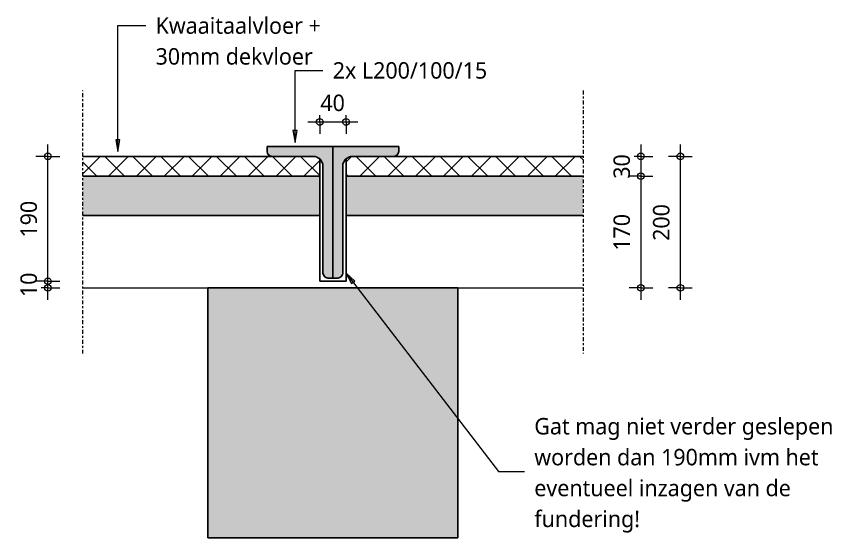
# Model space of a CAD drawing. Header units: millimetres. Extents: x -14163 to 55687, y -143 to 37302.
# Drawn here: x -5519 to -4281, y 5017 to 5810 of the extents above; entities that cross this region are included whole.
import ezdxf

# ---------------------------------------------------------------- set-up
doc = ezdxf.new("R2010")
doc.units = ezdxf.units.MM
doc.linetypes.add('Dash', pattern=[6.35, 3.175, -3.175])
doc.linetypes.add('MV_center', pattern=[15, 6, -3, 3, -3])
for name, color, linetype, lineweight in [('A-ANNO-DIMS', 211, 'Continuous', 13), ('A-ANNO-DIMS-10', 211, 'Continuous', 13), ('A-DETL', 90, 'Continuous', 13), ('A-DETL-GENF', 92, 'Continuous', 18), ('A-DETL-GENF-HDLN', 1, 'Dash', 18), ('G-ANNO-TEXT', 231, 'Continuous', 13)]:
    doc.layers.add(name, color=color, linetype=linetype, lineweight=lineweight)
doc.styles.add('Segoe UI_3', font='segoeui.ttf', dxfattribs={"height": 25})
doc.dimstyles.new('2_5_mm', dxfattribs={"dimscale": 304.8, "dimtxt": 26.184099, "dimasz": 0.032808, "dimexe": 0.059055, "dimexo": 0.0625, "dimgap": 0.029528, "dimtad": 1, "dimdec": 0, "dimzin": 0, "dimdsep": 46, "dimtxsty": 'Segoe UI_3', "dimblk1": 'DOTBLANK', "dimblk2": 'DOTBLANK', "dimsah": 1, "dimcen": 0.09, "dimdle": 0.059055, "dimazin": 0, "dimtfac": 1, "dimtdec": 4, "dimtix": 1, "dimtmove": 0, "dimatfit": 3, "dimfxl": 0.059055, "dimfxlon": 1, "dimtvp": 1, "dimtfill": 1, "dimtolj": 1, "dimtzin": 0, "dimarcsym": 2})

# ---------------------------------------------------------------- blocks, each defined once
blk = doc.blocks.new('NLRS_00_DI_maskeer - Type 1-4234381-Details Constructie')
at = {"layer": 'A-DETL-GENF', "linetype": 'MV_center'}
blk.add_line((-100, 0), (300, 0), dxfattribs=at)
blk = doc.blocks.new('28 L_profiel - L200x100x10-1474470-Details Constructie')
at = {"layer": 'A-DETL-GENF', "linetype": 'Dash'}
blk.add_hatch(color=256, dxfattribs=at).paths.add_polyline_path([(-7.5, 200), (-9.4, 199.7), (-11.2, 199), (-12.8, 197.8), (-14, 196.2), (-14.7, 194.4), (-15, 192.5), (-15, 30), (-15.5, 26.1), (-17, 22.5), (-19.4, 19.4), (-22.5, 17), (-26.1, 15.5), (-30, 15), (-92.5, 15), (-94.4, 14.7), (-96.2, 14), (-97.8, 12.8), (-99, 11.2), (-99.7, 9.4), (-100, 7.5), (-100, 0), (0, 0), (0, 200)])
at = {"layer": 'A-DETL-GENF', "lineweight": 25}
for p, q in [((0, 200), (-7.5, 200)), ((-15, 192.5), (-15, 30)), ((-30, 15), (-92.5, 15)), ((-100, 7.5), (-100, 0)), ((-100, 0), (0, 0))]:
    blk.add_line(p, q, dxfattribs=at)
for centre, radius, start, end in [((-7.5, 192.5), 7.5, 90, 180), ((-30, 30), 15, 270, 360), ((-92.5, 7.5), 7.5, 90, 180)]:
    blk.add_arc(centre, radius, start, end, dxfattribs=at)
at = {"layer": 'A-DETL-GENF-HDLN'}
for p, q in [((0, 200), (-7.5, 200)), ((-15, 30), (-15, 192.5)), ((-92.5, 15), (-30, 15)), ((-100, 0), (-100, 7.5)), ((0, 0), (-100, 0))]:
    blk.add_line(p, q, dxfattribs=at)
for centre, radius, start, end in [((-7.5, 192.5), 7.5, 90, 180), ((-30, 30), 15, 270, 0), ((-92.5, 7.5), 7.5, 90, 180)]:
    blk.add_arc(centre, radius, start, end, dxfattribs=at)
blk = doc.blocks.new('28 L_profiel - L200x100x10-4434856-Details Constructie')
at = {"layer": 'A-DETL-GENF', "linetype": 'Dash'}
blk.add_hatch(color=256, dxfattribs=at).paths.add_polyline_path([(-7.5, -200), (0, -200), (0, 0), (-100, 0), (-100, -7.5), (-99.7, -9.4), (-99, -11.3), (-97.8, -12.8), (-96.3, -14), (-94.4, -14.7), (-92.5, -15), (-30, -15), (-26.1, -15.5), (-22.5, -17), (-19.4, -19.4), (-17, -22.5), (-15.5, -26.1), (-15, -30), (-15, -192.5), (-14.7, -194.4), (-14, -196.2), (-12.8, -197.8), (-11.3, -199), (-9.4, -199.7)])
at = {"layer": 'A-DETL-GENF', "lineweight": 25}
for p, q in [((0, 0), (-100, 0)), ((-100, 0), (-100, -7.5)), ((0, -200), (0, 0)), ((-92.5, -15), (-30, -15)), ((-15, -30), (-15, -192.5)), ((-7.5, -200), (0, -200))]:
    blk.add_line(p, q, dxfattribs=at)
for centre, radius, start, end in [((-92.5, -7.5), 7.5, 180, 270), ((-30, -30), 15, 360, 90), ((-7.5, -192.5), 7.5, 180, 270)]:
    blk.add_arc(centre, radius, start, end, dxfattribs=at)
at = {"layer": 'A-DETL-GENF-HDLN'}
for p, q in [((0, 0), (-100, 0)), ((-100, 0), (-100, -7.5)), ((0, -200), (0, 0)), ((-92.5, -15), (-30, -15)), ((-15, -30), (-15, -192.5)), ((0, -200), (-7.5, -200))]:
    blk.add_line(p, q, dxfattribs=at)
for centre, radius, start, end in [((-92.5, -7.5), 7.5, 180, 270), ((-30, -30), 15, 360, 90), ((-7.5, -192.5), 7.5, 180, 270)]:
    blk.add_arc(centre, radius, start, end, dxfattribs=at)
blk = doc.blocks.new('NLRS_00_DI_maskeer - Type 1-4234382-Details Constructie')
at = {"layer": 'A-DETL-GENF', "linetype": 'MV_center'}
blk.add_line((300, 0), (-100, 0), dxfattribs=at)
blk = doc.blocks.new('DIMBLOCK152-Details Constructie')
at = {"layer": 'A-ANNO-DIMS-10'}
for p, q in [((-5058.3, 5649.1), (-5058.3, 5667.1)), ((-5018.3, 5649.1), (-5018.3, 5667.1)), ((-5076.3, 5649.1), (-5000.3, 5649.1)), ((-5058.3, 5649.1), (-5058.3, 5631.1)), ((-5018.3, 5649.1), (-5018.3, 5631.1))]:
    blk.add_line(p, q, dxfattribs=at)
for centre in [(-5058.3, 5649.1), (-5018.3, 5649.1)]:
    blk.add_circle(centre, 5, dxfattribs=at)
at = {"layer": 'A-ANNO-DIMS-10', "color": 0, "insert": (-5057.3, 5690.7), "char_height": 25, "width": 45.703, "attachment_point": 1, "line_spacing_factor": 1.142579, "style": 'Segoe UI_3', "bg_fill": 3, "box_fill_scale": 1.25, "bg_fill_color": 9, "bg_fill_true_color": 13158600, "bg_fill_transparency": 0}
blk.add_mtext('40', dxfattribs=at)
blk = doc.blocks.new('_DotBlank')
at = {"color": 0, "linetype": 'ByBlock', "lineweight": -2}
blk.add_line((-0.5, 0), (-1, 0), dxfattribs=at)
blk.add_circle((0, 0), 0.5, dxfattribs=at)
blk = doc.blocks.new('DIMBLOCK153-Details Constructie')
at = {"layer": 'A-ANNO-DIMS-10'}
for p, q in [((-4570.4, 5614.8), (-4570.4, 5566.8)), ((-4570.4, 5596.8), (-4588.4, 5596.8)), ((-4570.4, 5596.8), (-4552.4, 5596.8)), ((-4570.4, 5566.8), (-4588.4, 5566.8)), ((-4570.4, 5566.8), (-4552.4, 5566.8))]:
    blk.add_line(p, q, dxfattribs=at)
for centre in [(-4570.4, 5596.8), (-4570.4, 5566.8)]:
    blk.add_circle(centre, 5, dxfattribs=at)
at = {"layer": 'A-ANNO-DIMS-10', "color": 0, "insert": (-4612, 5562.8), "char_height": 25, "width": 45.703, "attachment_point": 1, "rotation": 90, "line_spacing_factor": 1.142579, "style": 'Segoe UI_3', "bg_fill": 3, "box_fill_scale": 1.25, "bg_fill_color": 9, "bg_fill_true_color": 13158600, "bg_fill_transparency": 0}
blk.add_mtext('30', dxfattribs=at)
blk = doc.blocks.new('DIMBLOCK154-Details Constructie')
at = {"layer": 'A-ANNO-DIMS-10'}
for p, q in [((-4570.4, 5566.8), (-4588.4, 5566.8)), ((-4570.4, 5566.8), (-4570.4, 5378.8)), ((-4570.4, 5566.8), (-4552.4, 5566.8)), ((-4570.4, 5396.8), (-4588.4, 5396.8)), ((-4570.4, 5396.8), (-4552.4, 5396.8))]:
    blk.add_line(p, q, dxfattribs=at)
for centre in [(-4570.4, 5566.8), (-4570.4, 5396.8)]:
    blk.add_circle(centre, 5, dxfattribs=at)
at = {"layer": 'A-ANNO-DIMS-10', "color": 0, "insert": (-4612, 5453.3), "char_height": 25, "width": 68.555, "attachment_point": 1, "rotation": 90, "line_spacing_factor": 1.142579, "style": 'Segoe UI_3', "bg_fill": 3, "box_fill_scale": 1.25, "bg_fill_color": 9, "bg_fill_true_color": 13158600, "bg_fill_transparency": 0}
blk.add_mtext('170', dxfattribs=at)
blk = doc.blocks.new('DIMBLOCK155-Details Constructie')
at = {"layer": 'A-ANNO-DIMS-10'}
for p, q in [((-4510.4, 5378.8), (-4510.4, 5614.8)), ((-4510.4, 5596.8), (-4528.4, 5596.8)), ((-4510.4, 5596.8), (-4492.4, 5596.8)), ((-4510.4, 5396.8), (-4528.4, 5396.8)), ((-4510.4, 5396.8), (-4492.4, 5396.8))]:
    blk.add_line(p, q, dxfattribs=at)
for centre in [(-4510.4, 5596.8), (-4510.4, 5396.8)]:
    blk.add_circle(centre, 5, dxfattribs=at)
at = {"layer": 'A-ANNO-DIMS-10', "color": 0, "insert": (-4552, 5468.3), "char_height": 25, "width": 68.555, "attachment_point": 1, "rotation": 90, "line_spacing_factor": 1.142579, "style": 'Segoe UI_3', "bg_fill": 3, "box_fill_scale": 1.25, "bg_fill_color": 9, "bg_fill_true_color": 13158600, "bg_fill_transparency": 0}
blk.add_mtext('200', dxfattribs=at)
blk = doc.blocks.new('DIMBLOCK156-Details Constructie')
at = {"layer": 'A-ANNO-DIMS-10'}
for p, q in [((-5471.3, 5406.8), (-5489.3, 5406.8)), ((-5471.3, 5378.8), (-5471.3, 5406.8)), ((-5471.3, 5406.8), (-5453.3, 5406.8)), ((-5471.3, 5396.8), (-5489.3, 5396.8)), ((-5471.3, 5396.8), (-5453.3, 5396.8))]:
    blk.add_line(p, q, dxfattribs=at)
for centre in [(-5471.3, 5406.8), (-5471.3, 5396.8)]:
    blk.add_circle(centre, 5, dxfattribs=at)
at = {"layer": 'A-ANNO-DIMS-10', "color": 0, "insert": (-5512.9, 5382.8), "char_height": 25, "width": 45.703, "attachment_point": 1, "rotation": 90, "line_spacing_factor": 1.142579, "style": 'Segoe UI_3', "bg_fill": 3, "box_fill_scale": 1.25, "bg_fill_color": 9, "bg_fill_true_color": 13158600, "bg_fill_transparency": 0}
blk.add_mtext('10', dxfattribs=at)
blk = doc.blocks.new('DIMBLOCK157-Details Constructie')
at = {"layer": 'A-ANNO-DIMS-10'}
for p, q in [((-5471.3, 5406.8), (-5471.3, 5614.8)), ((-5471.3, 5596.8), (-5489.3, 5596.8)), ((-5471.3, 5596.8), (-5453.3, 5596.8)), ((-5471.3, 5406.8), (-5489.3, 5406.8)), ((-5471.3, 5406.8), (-5453.3, 5406.8))]:
    blk.add_line(p, q, dxfattribs=at)
for centre in [(-5471.3, 5596.8), (-5471.3, 5406.8)]:
    blk.add_circle(centre, 5, dxfattribs=at)
at = {"layer": 'A-ANNO-DIMS-10', "color": 0, "insert": (-5512.9, 5473.3), "char_height": 25, "width": 68.555, "attachment_point": 1, "rotation": 90, "line_spacing_factor": 1.142579, "style": 'Segoe UI_3', "bg_fill": 3, "box_fill_scale": 1.25, "bg_fill_color": 9, "bg_fill_true_color": 13158600, "bg_fill_transparency": 0}
blk.add_mtext('190', dxfattribs=at)

msp = doc.modelspace()

# ---------------------------------------------------------------- hatches: boundary and pattern name
at = {"layer": 'A-DETL-GENF', "lineweight": 13}
h = msp.add_hatch(dxfattribs=at)
h.set_pattern_fill('FP_143', color=254, style=0, pattern_type=2)
h.set_pattern_definition([(45, (0, 0), (-21.2132, 21.2132), []), (135, (0, 0), (-21.2132, -21.2132), [])])
h.paths.add_polyline_path([(-5418.3, 5566.8), (-5058.3, 5566.8), (-5058.3, 5592.9), (-5060.8, 5594.8), (-5064.4, 5596.3), (-5068.3, 5596.8), (-5418.3, 5596.8)])
h.paths.add_polyline_path([(-4942, 5566.8), (-4658.3, 5566.8), (-4658.3, 5596.8), (-5008.3, 5596.8), (-5012.1, 5596.3), (-5015.8, 5594.8), (-5018.3, 5592.9), (-5018.3, 5566.8), (-4945.8, 5566.8)])
at = {"layer": 'A-DETL-GENF'}
h = msp.add_hatch(color=9, dxfattribs=at)
h.paths.add_polyline_path([(-5018.3, 5506.8), (-4658.3, 5506.8), (-4658.3, 5566.8), (-5018.3, 5566.8)])
h.paths.add_polyline_path([(-5058.3, 5506.8), (-5058.3, 5566.8), (-5418.3, 5566.8), (-5418.3, 5506.8)])
msp.add_hatch(color=9, dxfattribs=at).paths.add_polyline_path([(-4848.3, 5016.8), (-4848.3, 5396.8), (-5228.3, 5396.8), (-5228.3, 5016.8)])
at = {"layer": 'G-ANNO-TEXT'}
for points in [[(-5095.8, 5618), (-5092.6, 5636), (-5098.9, 5636)], [(-5364.8, 5604), (-5361.7, 5622), (-5368, 5622)], [(-5018.5, 5419.5), (-5010, 5403.3), (-5005, 5407.2)]]:
    msp.add_hatch(color=7, dxfattribs=at).paths.add_polyline_path(points)

# ---------------------------------------------------------------- linework, layer by layer
at = {"layer": 'A-DETL', "lineweight": 25}
for p, q in [((-5130.8, 5596.8), (-5418.3, 5596.8)), ((-5058.3, 5592.9), (-5058.3, 5406.8)), ((-5018.3, 5406.8), (-5018.3, 5592.9)), ((-4658.3, 5596.8), (-4945.8, 5596.8)), ((-5418.3, 5566.8), (-5058.3, 5566.8)), ((-5018.3, 5566.8), (-4658.3, 5566.8)), ((-5418.3, 5506.8), (-5058.3, 5506.8)), ((-5018.3, 5506.8), (-4658.3, 5506.8)), ((-5058.3, 5406.8), (-5018.3, 5406.8)), ((-4848.3, 5396.8), (-5228.3, 5396.8)), ((-5228.3, 5396.8), (-5228.3, 5016.8)), ((-4848.3, 5016.8), (-4848.3, 5396.8)), ((-5228.3, 5016.8), (-4848.3, 5016.8))]:
    msp.add_line(p, q, dxfattribs=at)
at = {"layer": 'A-DETL', "lineweight": 18}
msp.add_line((-5418.3, 5396.8), (-4658.3, 5396.8), dxfattribs=at)
at = {"layer": 'G-ANNO-TEXT', "color": 250}
for p, q in [((-5364.8, 5795.7), (-5322.6, 5795.7)), ((-5364.8, 5604), (-5364.8, 5795.7)), ((-5095.8, 5727.5), (-5053.5, 5727.5)), ((-5095.8, 5618), (-5095.8, 5727.5)), ((-5092.6, 5636), (-5098.9, 5636)), ((-5098.9, 5636), (-5095.8, 5618)), ((-5095.8, 5618), (-5092.6, 5636)), ((-5361.7, 5622), (-5368, 5622)), ((-5368, 5622), (-5364.8, 5604)), ((-5364.8, 5604), (-5361.7, 5622)), ((-5018.5, 5419.5), (-5010, 5403.3)), ((-5005, 5407.2), (-5018.5, 5419.5)), ((-5018.5, 5419.5), (-4786.5, 5117.6)), ((-5010, 5403.3), (-5005, 5407.2)), ((-4786.5, 5117.6), (-4747.3, 5117.6))]:
    msp.add_line(p, q, dxfattribs=at)

# ---------------------------------------------------------------- block references
at = {"layer": 'A-DETL-GENF', "linetype": 'MV_center'}
for name, p, rotation in [('NLRS_00_DI_maskeer - Type 1-4234382-Details Constructie', (-5418.3, 5596.8), 269.9999999999994), ('NLRS_00_DI_maskeer - Type 1-4234381-Details Constructie', (-4658.3, 5596.8), 270)]:
    msp.add_blockref(name, p, dxfattribs=dict(at, rotation=rotation))
at = {"layer": 'A-DETL-GENF-HDLN'}
msp.add_blockref('28 L_profiel - L200x100x10-4434856-Details Constructie', (-5038.3, 5611.8), dxfattribs=at)
at = {"layer": 'A-DETL-GENF-HDLN', "rotation": 180}
msp.add_blockref('28 L_profiel - L200x100x10-1474470-Details Constructie', (-5038.3, 5611.8), dxfattribs=at)

# ---------------------------------------------------------------- texts
at = {"layer": 'G-ANNO-TEXT', "color": 7, "char_height": 25, "attachment_point": 1, "style": 'Segoe UI_3'}
for s, insert, width in [('Kwaaitaalvloer + ', (-5307.6, 5808.2), 322.278), ('30mm dekvloer', (-5307.6, 5761.3), 292.616), ('2x L200/100/15', (-5038.5, 5740), 294.219), ('Gat mag niet verder geslepen ', (-4732.3, 5198.9), 567.595), ('worden dan 190mm ivm het ', (-4732.3, 5151.9), 543.544), ('eventueel inzagen van de ', (-4732.3, 5104.9), 490.633), ('fundering!', (-4732.3, 5058), 194.81)]:
    msp.add_mtext(s, dxfattribs=dict(at, insert=insert, width=width))

# ---------------------------------------------------------------- dimensions: what is measured, and where the dimension line sits
at = {"layer": 'A-ANNO-DIMS'}
dim = msp.add_linear_dim(base=(-5018.3, 5649.1), p1=(-5058.3, 5631.1), p2=(-5018.3, 5631.1), dimstyle='2_5_mm', override={"dimpost": '<>', "dimfxl": 40}, dxfattribs=at)
dim.commit()
dim.dimension.update_dxf_attribs({"geometry": 'DIMBLOCK152-Details Constructie', "text_midpoint": (-5038.3, 5671)})
for base, p1, p2, override, picture, middle in [((-4570.4, 5566.8), (-4552.4, 5596.8), (-4552.4, 5566.8), {"dimpost": '<>', "dimfxl": 30}, 'DIMBLOCK153-Details Constructie', (-4592.3, 5581.8)), ((-5471.3, 5406.8), (-5489.3, 5396.8), (-5453.3, 5406.8), {"dimpost": '<>', "dimfxl": 37.363083}, 'DIMBLOCK156-Details Constructie', (-5493.3, 5401.8))]:
    dim = msp.add_linear_dim(base=base, p1=p1, p2=p2, angle=90, dimstyle='2_5_mm', override=override, dxfattribs=at)
    dim.commit()
    dim.dimension.update_dxf_attribs({"geometry": picture, "text_midpoint": middle})

# ---------------------------------------------------------------- next in the draw order: dimensions: what is measured, and where the dimension line sits
for base, p1, p2, override, picture, middle in [((-5471.3, 5596.8), (-5453.3, 5406.8), (-5489.3, 5596.8), {"dimpost": '<>', "dimfxl": 193.380454}, 'DIMBLOCK157-Details Constructie', (-5493.3, 5501.8)), ((-4570.4, 5396.8), (-4552.4, 5566.8), (-4552.4, 5396.8), {"dimpost": '<>', "dimfxl": 170}, 'DIMBLOCK154-Details Constructie', (-4592.4, 5481.8))]:
    dim = msp.add_linear_dim(base=base, p1=p1, p2=p2, angle=90, dimstyle='2_5_mm', override=override, dxfattribs=at)
    dim.commit()
    dim.dimension.update_dxf_attribs({"geometry": picture, "text_midpoint": middle})

# ---------------------------------------------------------------- next in the draw order: dimensions: what is measured, and where the dimension line sits
dim = msp.add_linear_dim(base=(-4510.4, 5596.8), p1=(-4528.4, 5396.8), p2=(-4528.4, 5596.8), angle=90, dimstyle='2_5_mm', override={"dimpost": '<>', "dimfxl": 200}, dxfattribs=at)
dim.commit()
dim.dimension.update_dxf_attribs({"geometry": 'DIMBLOCK155-Details Constructie', "text_midpoint": (-4532.3, 5496.8)})

doc.saveas('drawing.dxf')
